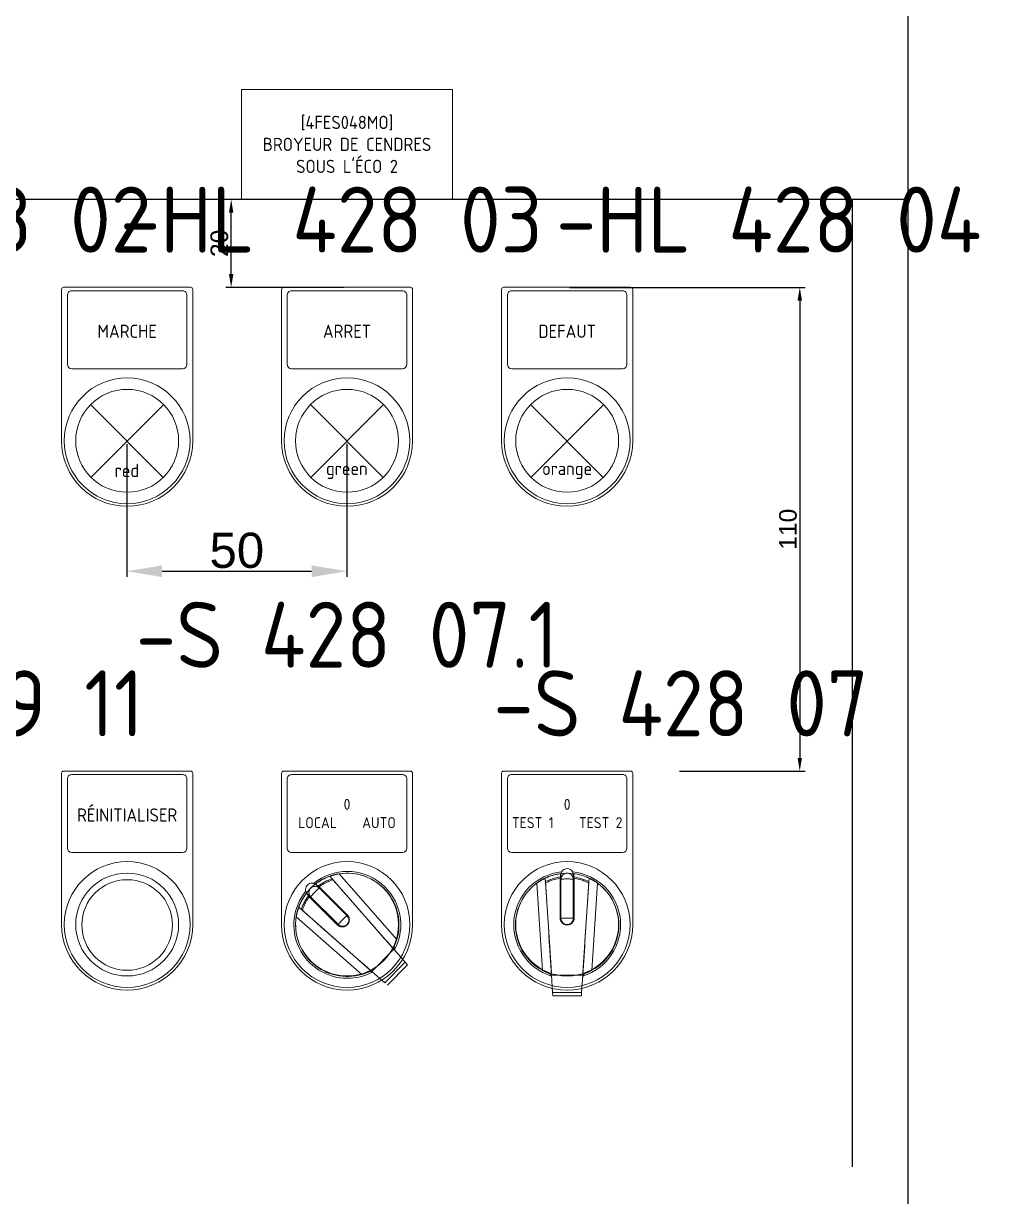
# Model space of a CAD drawing. Header units: millimetres. Extents: x 0 to 69574, y -5 to 41746.
# Drawn here: x 39732.1 to 39951.3, y 15952.7 to 16219.4 of the extents above; entities that cross this region are included whole.
import ezdxf
from ezdxf.enums import TextEntityAlignment as Align

# ---------------------------------------------------------------- set-up
doc = ezdxf.new("R2010")
doc.units = ezdxf.units.MM
doc.set_wipeout_variables(frame=1)
doc.layers.add('! NO PLOT !', color=7, linetype='Continuous', true_color=0xff75dd, plot=False)
doc.layers.add('000-PI-Oprema', color=30, linetype='Continuous', lineweight=5)
doc.layers.add('000-PI-ORMAR', color=2, linetype='Continuous')
doc.layers.add('000-PI_TEXT', color=7, linetype='Continuous')
doc.styles.add('PI0', font='isocpeur.ttf', dxfattribs={"width": 0.9})
doc.styles.get("Standard").update_dxf_attribs({"font": 'arial.ttf'})
doc.dimstyles.new('ISO-25', dxfattribs={"dimtxt": 4, "dimasz": 3, "dimexe": 1.25, "dimexo": 0.625, "dimtad": 1, "dimtxsty": 'Standard', "dimcen": 3, "dimadec": 0, "dimazin": 0, "dimtfac": 1, "dimtmove": 0, "dimatfit": 3, "dimfxl": 1, "dimarcsym": 0})
doc.dimstyles.new('ISO-25-lb', dxfattribs={"dimtxt": 8, "dimasz": 8, "dimexe": 1.25, "dimexo": 0.625, "dimtad": 1, "dimtxsty": 'Standard', "dimcen": 5, "dimadec": 0, "dimazin": 0, "dimtfac": 1, "dimtmove": 0, "dimatfit": 3, "dimfxl": 1, "dimarcsym": 0})

# ---------------------------------------------------------------- blocks, each defined once
blk = doc.blocks.new('*D813')
at = {"layer": '! NO PLOT !', "color": 0, "lineweight": -2, "ltscale": 0.25, "transparency": 16777216}
for p, q in [((39856.36, 16159.4), (39909.88, 16159.4)), ((39908.63, 16156.4), (39908.63, 16052.4)), ((39881.28, 16049.4), (39909.88, 16049.4))]:
    blk.add_line(p, q, dxfattribs=at)
at = {"layer": '! NO PLOT !', "color": 0, "ltscale": 0.25, "transparency": 16777216}
for points in [[(39908.13, 16156.4), (39909.13, 16156.4), (39908.63, 16159.4)], [(39908.13, 16052.4), (39909.13, 16052.4), (39908.63, 16049.4)]]:
    blk.add_solid(points, dxfattribs=at)
at = {"layer": 'Defpoints', "color": 0, "ltscale": 0.25, "transparency": 16777216}
for p in [(39855.73, 16159.4), (39880.66, 16049.4), (39908.63, 16049.4)]:
    blk.add_point(p, dxfattribs=at)
at = {"layer": '! NO PLOT !', "color": 0, "ltscale": 0.25, "transparency": 16777216, "insert": (39905.96, 16104.4), "char_height": 4, "attachment_point": 5, "rotation": 90}
blk.add_mtext('110', dxfattribs=at)
blk = doc.blocks.new('podloska')
at = {"layer": '000-PI-Oprema'}
for p, q in [((43278.7, 39063.45), (43278.7, 39097.85)), ((43279.2, 39098.35), (43308, 39098.35)), ((43281, 39097.55), (43306.2, 39097.55)), ((43308.5, 39063.45), (43308.5, 39097.85)), ((43280, 39080.85), (43280, 39096.55)), ((43307.2, 39080.85), (43307.2, 39096.55)), ((43281, 39079.85), (43306.2, 39079.85))]:
    blk.add_line(p, q, dxfattribs=at)
blk.add_circle((43293.6, 39063.45), 14.3, dxfattribs=at)
at = {"layer": '000-PI-Oprema', "ltscale": 0.25}
blk.add_circle((43293.6, 39063.45), 11.7, dxfattribs=at)
at = {"layer": '000-PI-Oprema'}
for centre, radius, start, end in [((43279.2, 39097.85), 0.5, 90, 179.9998), ((43281, 39096.55), 1, 90, 180.0001), ((43306.2, 39096.55), 1, 359.9999, 90), ((43308, 39097.85), 0.5, 0.0002, 90), ((43281, 39080.85), 1, 180, 270), ((43306.2, 39080.85), 1, 270, 0), ((43293.6, 39063.45), 14.9, 180, 0)]:
    blk.add_arc(centre, radius, start, end, dxfattribs=at)
blk = doc.blocks.new('*D814')
at = {"layer": '! NO PLOT !', "color": 0, "linetype": 'Continuous', "lineweight": -2, "ltscale": 0.25, "transparency": 16777216}
for p, q in [((39755.63, 16123.73), (39755.63, 16093.6)), ((39805.63, 16123.83), (39805.63, 16093.6)), ((39763.63, 16094.85), (39797.63, 16094.85))]:
    blk.add_line(p, q, dxfattribs=at)
at = {"layer": '! NO PLOT !', "color": 0, "ltscale": 0.25, "transparency": 16777216}
for points in [[(39763.63, 16096.18), (39763.63, 16093.51), (39755.63, 16094.85)], [(39797.63, 16096.18), (39797.63, 16093.51), (39805.63, 16094.85)]]:
    blk.add_solid(points, dxfattribs=at)
at = {"layer": 'Defpoints', "color": 0, "ltscale": 0.25, "transparency": 16777216}
for p in [(39755.63, 16124.35), (39805.63, 16124.45), (39805.63, 16094.85)]:
    blk.add_point(p, dxfattribs=at)
at = {"layer": '! NO PLOT !', "color": 0, "ltscale": 0.25, "transparency": 16777216, "insert": (39780.63, 16099.55), "char_height": 8, "attachment_point": 5}
blk.add_mtext('50', dxfattribs=at)
blk = doc.blocks.new('*D815')
at = {"layer": '! NO PLOT !', "color": 0, "lineweight": -2, "ltscale": 0.25, "transparency": 16777216}
for p, q in [((39805.06, 16179.4), (39778.09, 16179.4)), ((39779.34, 16162.4), (39779.34, 16176.4)), ((39805.06, 16159.4), (39778.09, 16159.4))]:
    blk.add_line(p, q, dxfattribs=at)
at = {"layer": '! NO PLOT !', "color": 0, "ltscale": 0.25, "transparency": 16777216}
for points in [[(39778.84, 16176.4), (39779.84, 16176.4), (39779.34, 16179.4)], [(39778.84, 16162.4), (39779.84, 16162.4), (39779.34, 16159.4)]]:
    blk.add_solid(points, dxfattribs=at)
at = {"layer": 'Defpoints', "color": 0, "ltscale": 0.25, "transparency": 16777216}
for p in [(39779.34, 16179.4), (39805.68, 16179.4), (39805.68, 16159.4)]:
    blk.add_point(p, dxfattribs=at)
at = {"layer": '! NO PLOT !', "color": 0, "ltscale": 0.25, "transparency": 16777216, "insert": (39776.67, 16169.4), "char_height": 4, "attachment_point": 5, "rotation": 90}
blk.add_mtext('20', dxfattribs=at)

msp = doc.modelspace()

# ---------------------------------------------------------------- wipeouts: each hides what was drawn before it
msp.add_wipeout([(39609.672, 16761.404), (40000.16, 16761.404), (39999.672, 14778.904), (39609.66, 14776.904)]).dxf.layer = '000-PI-ORMAR'

# ---------------------------------------------------------------- next in the draw order: linework, layer by layer
at = {"layer": '! NO PLOT !'}
msp.add_line((39933.184, 16684.154), (39933.184, 14854.154), dxfattribs=at)
at = {"layer": '! NO PLOT !', "ltscale": 0.25}
for p, q in [((39933.184, 16179.404), (39678.184, 16179.404)), ((39920.511, 16179.404), (39920.511, 15959.404))]:
    msp.add_line(p, q, dxfattribs=at)
at = {"layer": '000-PI-Oprema'}
for p, q in [((39747.361, 16132.727), (39763.907, 16116.181)), ((39764.007, 16132.727), (39747.461, 16116.181)), ((39797.361, 16132.727), (39813.907, 16116.181)), ((39814.007, 16132.727), (39797.461, 16116.181)), ((39847.411, 16132.727), (39863.957, 16116.181)), ((39864.057, 16132.727), (39847.511, 16116.181)), ((39840.834, 16014.504), (39840.834, 16048.904)), ((39841.334, 16049.404), (39870.134, 16049.404)), ((39843.134, 16048.604), (39868.334, 16048.604)), ((39870.634, 16014.504), (39870.634, 16048.904)), ((39842.134, 16031.904), (39842.134, 16047.604)), ((39869.334, 16031.904), (39869.334, 16047.604)), ((39843.134, 16030.904), (39868.334, 16030.904)), ((39798.574, 16023.736), (39798.57, 16023.74)), ((39798.586, 16023.724), (39798.574, 16023.736)), ((39798.607, 16023.704), (39798.586, 16023.724)), ((39798.636, 16023.674), (39798.607, 16023.704)), ((39798.674, 16023.636), (39798.636, 16023.674)), ((39800.157, 16023.619), (39800.432, 16023.78)), ((39800.432, 16023.78), (39800.713, 16023.932)), ((39800.713, 16023.932), (39800.998, 16024.076)), ((39800.998, 16024.076), (39801.287, 16024.211)), ((39801.287, 16024.211), (39801.581, 16024.337)), ((39801.581, 16024.337), (39801.879, 16024.455)), ((39801.76, 16025.491), (39801.763, 16025.492)), ((39801.764, 16025.487), (39801.76, 16025.491)), ((39801.763, 16025.492), (39801.771, 16025.495)), ((39801.776, 16025.473), (39801.764, 16025.487)), ((39801.771, 16025.495), (39801.785, 16025.5)), ((39801.796, 16025.45), (39801.776, 16025.473)), ((39801.785, 16025.5), (39801.806, 16025.507)), ((39801.825, 16025.416), (39801.796, 16025.45)), ((39801.806, 16025.507), (39801.832, 16025.517)), ((39801.863, 16025.373), (39801.825, 16025.416)), ((39801.832, 16025.517), (39801.864, 16025.528)), ((39801.91, 16025.319), (39801.863, 16025.373)), ((39801.864, 16025.528), (39801.902, 16025.541)), ((39801.879, 16024.455), (39802.18, 16024.563)), ((39801.902, 16025.541), (39801.945, 16025.556)), ((39801.967, 16025.255), (39801.91, 16025.319)), ((39801.945, 16025.556), (39801.994, 16025.573)), ((39802.033, 16025.18), (39801.967, 16025.255)), ((39801.994, 16025.573), (39802.048, 16025.591)), ((39802.108, 16025.094), (39802.033, 16025.18)), ((39802.048, 16025.591), (39802.106, 16025.61)), ((39802.106, 16025.61), (39802.169, 16025.63)), ((39802.193, 16024.997), (39802.108, 16025.094)), ((39802.169, 16025.63), (39802.236, 16025.651)), ((39802.18, 16024.563), (39802.485, 16024.663)), ((39802.287, 16024.89), (39802.193, 16024.997)), ((39802.236, 16025.651), (39802.305, 16025.673)), ((39802.301, 16024.872), (39802.273, 16024.904)), ((39816.026, 16009.234), (39802.287, 16024.89)), ((39802.33, 16024.839), (39802.301, 16024.872)), ((39802.305, 16025.673), (39802.378, 16025.695)), ((39802.36, 16024.806), (39802.33, 16024.839)), ((39802.39, 16024.771), (39802.36, 16024.806)), ((39802.378, 16025.695), (39802.455, 16025.718)), ((39802.421, 16024.736), (39802.39, 16024.771)), ((39802.453, 16024.7), (39802.421, 16024.736)), ((39802.485, 16024.663), (39802.453, 16024.7)), ((39802.455, 16025.718), (39802.536, 16025.741)), ((39803.215, 16023.831), (39802.485, 16024.663)), ((39802.536, 16025.741), (39802.621, 16025.765)), ((39802.621, 16025.765), (39802.71, 16025.789)), ((39802.71, 16025.789), (39802.803, 16025.814)), ((39802.803, 16025.814), (39802.898, 16025.838)), ((39802.898, 16025.838), (39802.996, 16025.862)), ((39802.996, 16025.862), (39803.097, 16025.886)), ((39803.097, 16025.886), (39803.199, 16025.909)), ((39803.199, 16025.909), (39803.303, 16025.932)), ((39803.945, 16022.999), (39803.215, 16023.831)), ((39803.303, 16025.932), (39803.408, 16025.953)), ((39803.408, 16025.953), (39803.513, 16025.974)), ((39803.513, 16025.974), (39803.619, 16025.994)), ((39803.619, 16025.994), (39803.724, 16026.013)), ((39803.724, 16026.013), (39803.829, 16026.031)), ((39803.829, 16026.031), (39803.932, 16026.048)), ((39817.024, 16011.129), (39803.932, 16026.048)), ((39848.81, 16023.897), (39848.895, 16023.959)), ((39850.102, 16004.091), (39848.81, 16023.897)), ((39848.895, 16023.959), (39848.982, 16024.02)), ((39848.982, 16024.02), (39849.069, 16024.081)), ((39849.069, 16024.081), (39849.158, 16024.142)), ((39849.158, 16024.142), (39849.248, 16024.201)), ((39849.248, 16024.201), (39849.337, 16024.26)), ((39849.337, 16024.26), (39849.427, 16024.318)), ((39849.427, 16024.318), (39849.516, 16024.374)), ((39849.516, 16024.374), (39849.603, 16024.428)), ((39849.603, 16024.428), (39849.69, 16024.48)), ((39849.69, 16024.48), (39849.774, 16024.53)), ((39849.774, 16024.53), (39849.857, 16024.578)), ((39849.857, 16024.578), (39849.937, 16024.624)), ((39849.937, 16024.624), (39850.014, 16024.668)), ((39850.014, 16024.668), (39850.088, 16024.709)), ((39850.088, 16024.709), (39850.159, 16024.747)), ((39850.159, 16024.747), (39850.226, 16024.783)), ((39850.226, 16024.783), (39850.29, 16024.817)), ((39850.29, 16024.817), (39850.352, 16024.849)), ((39850.352, 16024.849), (39850.411, 16024.879)), ((39850.411, 16024.879), (39850.466, 16024.907)), ((39850.466, 16024.907), (39850.517, 16024.932)), ((39850.517, 16024.932), (39850.563, 16024.955)), ((39850.563, 16024.955), (39850.604, 16024.975)), ((39850.604, 16024.975), (39850.64, 16024.992)), ((39850.64, 16024.992), (39850.671, 16025.007)), ((39850.671, 16025.007), (39850.696, 16025.019)), ((39850.696, 16025.019), (39850.716, 16025.028)), ((39850.716, 16025.028), (39850.729, 16025.035)), ((39850.729, 16025.035), (39850.737, 16025.038)), ((39850.737, 16025.038), (39850.74, 16025.04)), ((39850.74, 16025.034), (39850.74, 16025.04)), ((39850.742, 16025.016), (39850.74, 16025.034)), ((39850.744, 16024.985), (39850.742, 16025.016)), ((39850.746, 16024.941), (39850.744, 16024.985)), ((39850.75, 16024.883), (39850.746, 16024.941)), ((39850.755, 16024.812), (39850.75, 16024.883)), ((39850.76, 16024.726), (39850.755, 16024.812)), ((39850.767, 16024.627), (39850.76, 16024.726)), ((39850.774, 16024.513), (39850.767, 16024.627)), ((39850.783, 16024.385), (39850.774, 16024.513)), ((39850.792, 16024.242), (39850.783, 16024.385)), ((39850.795, 16024.219), (39850.792, 16024.262)), ((39852.066, 16004.707), (39850.792, 16024.242)), ((39850.798, 16024.176), (39850.795, 16024.219)), ((39850.801, 16024.131), (39850.798, 16024.176)), ((39850.804, 16024.085), (39850.801, 16024.131)), ((39850.807, 16024.039), (39850.804, 16024.085)), ((39850.81, 16023.99), (39850.807, 16024.039)), ((39850.813, 16023.941), (39850.81, 16023.99)), ((39850.813, 16023.941), (39851.099, 16024.086)), ((39850.885, 16022.837), (39850.813, 16023.941)), ((39851.099, 16024.086), (39851.388, 16024.223)), ((39851.388, 16024.223), (39851.682, 16024.35)), ((39851.682, 16024.35), (39851.979, 16024.469)), ((39851.979, 16024.469), (39852.28, 16024.578)), ((39852.28, 16024.578), (39852.583, 16024.678)), ((39852.583, 16024.678), (39852.889, 16024.768)), ((39852.889, 16024.768), (39853.197, 16024.85)), ((39853.197, 16024.85), (39853.508, 16024.922)), ((39853.508, 16024.922), (39853.82, 16024.984)), ((39853.82, 16024.984), (39854.134, 16025.038)), ((39854.134, 16016.024), (39854.134, 16025.316)), ((39854.234, 16015.467), (39854.234, 16026.058)), ((39854.334, 16015.249), (39854.334, 16025.867)), ((39857.134, 16015.249), (39857.134, 16025.867)), ((39857.234, 16015.467), (39857.234, 16026.058)), ((39857.334, 16016.024), (39857.334, 16025.316)), ((39857.648, 16024.984), (39857.334, 16025.038)), ((39857.96, 16024.922), (39857.648, 16024.984)), ((39858.27, 16024.85), (39857.96, 16024.922)), ((39858.579, 16024.768), (39858.27, 16024.85)), ((39858.885, 16024.678), (39858.579, 16024.768)), ((39859.188, 16024.578), (39858.885, 16024.678)), ((39859.488, 16024.469), (39859.188, 16024.578)), ((39859.401, 16004.707), (39860.675, 16024.242)), ((39859.785, 16024.35), (39859.488, 16024.469)), ((39860.079, 16024.223), (39859.785, 16024.35)), ((39860.369, 16024.086), (39860.079, 16024.223)), ((39860.654, 16023.941), (39860.369, 16024.086)), ((39860.582, 16022.837), (39860.654, 16023.941)), ((39860.654, 16023.941), (39860.658, 16023.99)), ((39860.658, 16023.99), (39860.661, 16024.039)), ((39860.661, 16024.039), (39860.664, 16024.085)), ((39860.664, 16024.085), (39860.667, 16024.131)), ((39860.667, 16024.131), (39860.67, 16024.176)), ((39860.67, 16024.176), (39860.673, 16024.219)), ((39860.673, 16024.219), (39860.675, 16024.262)), ((39860.675, 16024.242), (39860.685, 16024.385)), ((39860.685, 16024.385), (39860.693, 16024.513)), ((39860.693, 16024.513), (39860.7, 16024.627)), ((39860.7, 16024.627), (39860.707, 16024.726)), ((39860.707, 16024.726), (39860.712, 16024.812)), ((39860.712, 16024.812), (39860.717, 16024.883)), ((39860.717, 16024.883), (39860.721, 16024.941)), ((39860.721, 16024.941), (39860.724, 16024.985)), ((39860.724, 16024.985), (39860.726, 16025.016)), ((39860.726, 16025.016), (39860.727, 16025.034)), ((39860.73, 16025.038), (39860.727, 16025.04)), ((39860.727, 16025.034), (39860.727, 16025.04)), ((39860.738, 16025.035), (39860.73, 16025.038)), ((39860.752, 16025.028), (39860.738, 16025.035)), ((39860.771, 16025.019), (39860.752, 16025.028)), ((39860.796, 16025.007), (39860.771, 16025.019)), ((39860.827, 16024.992), (39860.796, 16025.007)), ((39860.863, 16024.975), (39860.827, 16024.992)), ((39860.904, 16024.955), (39860.863, 16024.975)), ((39860.951, 16024.932), (39860.904, 16024.955)), ((39861.001, 16024.907), (39860.951, 16024.932)), ((39861.057, 16024.879), (39861.001, 16024.907)), ((39861.115, 16024.849), (39861.057, 16024.879)), ((39861.177, 16024.817), (39861.115, 16024.849)), ((39861.242, 16024.783), (39861.177, 16024.817)), ((39861.309, 16024.747), (39861.242, 16024.783)), ((39861.379, 16024.709), (39861.309, 16024.747)), ((39861.365, 16004.091), (39862.657, 16023.897)), ((39861.453, 16024.668), (39861.379, 16024.709)), ((39861.53, 16024.624), (39861.453, 16024.668)), ((39861.61, 16024.578), (39861.53, 16024.624)), ((39861.693, 16024.53), (39861.61, 16024.578)), ((39861.778, 16024.48), (39861.693, 16024.53)), ((39861.864, 16024.428), (39861.778, 16024.48)), ((39861.952, 16024.374), (39861.864, 16024.428)), ((39862.041, 16024.318), (39861.952, 16024.374)), ((39862.13, 16024.26), (39862.041, 16024.318)), ((39862.22, 16024.201), (39862.13, 16024.26)), ((39862.309, 16024.142), (39862.22, 16024.201)), ((39862.398, 16024.081), (39862.309, 16024.142)), ((39862.486, 16024.02), (39862.398, 16024.081)), ((39862.572, 16023.959), (39862.486, 16024.02)), ((39862.657, 16023.897), (39862.572, 16023.959)), ((39796.453, 16021.615), (39796.449, 16021.619)), ((39796.465, 16021.603), (39796.453, 16021.615)), ((39796.485, 16021.582), (39796.465, 16021.603)), ((39796.515, 16021.553), (39796.485, 16021.582)), ((39796.553, 16021.515), (39796.515, 16021.553)), ((39796.6, 16021.468), (39796.553, 16021.515)), ((39796.656, 16021.411), (39796.6, 16021.468)), ((39804.162, 16014.047), (39796.654, 16021.555)), ((39796.722, 16021.345), (39796.656, 16021.411)), ((39796.798, 16021.27), (39796.722, 16021.345)), ((39796.883, 16021.185), (39796.798, 16021.27)), ((39796.977, 16021.091), (39796.883, 16021.185)), ((39796.983, 16020.944), (39796.902, 16021.024)), ((39803.937, 16014.13), (39796.977, 16021.091)), ((39805.682, 16016.487), (39798.634, 16023.535)), ((39798.919, 16023.391), (39798.674, 16023.636)), ((39799.004, 16023.306), (39798.919, 16023.391)), ((39799.098, 16023.212), (39799.004, 16023.306)), ((39806.059, 16016.252), (39799.098, 16023.212)), ((39799.218, 16023.234), (39799.165, 16023.287)), ((39799.245, 16023.206), (39799.218, 16023.234)), ((39799.274, 16023.178), (39799.245, 16023.206)), ((39799.362, 16023.09), (39799.274, 16023.178)), ((39799.362, 16023.09), (39799.621, 16023.274)), ((39805.736, 16016.716), (39799.362, 16023.09)), ((39799.621, 16023.274), (39799.886, 16023.451)), ((39799.886, 16023.451), (39800.157, 16023.619)), ((39804.675, 16022.167), (39803.945, 16022.999)), ((39805.405, 16021.336), (39804.675, 16022.167)), ((39806.134, 16020.504), (39805.405, 16021.336)), ((39850.957, 16021.732), (39850.885, 16022.837)), ((39851.029, 16020.628), (39850.957, 16021.732)), ((39860.438, 16020.628), (39860.51, 16021.732)), ((39860.51, 16021.732), (39860.582, 16022.837)), ((39794.661, 16018.325), (39794.672, 16018.357)), ((39794.672, 16018.357), (39794.681, 16018.383)), ((39794.681, 16018.383), (39794.689, 16018.403)), ((39794.689, 16018.403), (39794.694, 16018.418)), ((39794.694, 16018.418), (39794.697, 16018.426)), ((39794.697, 16018.426), (39794.698, 16018.429)), ((39794.702, 16018.425), (39794.698, 16018.429)), ((39794.716, 16018.413), (39794.702, 16018.425)), ((39794.739, 16018.393), (39794.716, 16018.413)), ((39794.772, 16018.364), (39794.739, 16018.393)), ((39794.816, 16018.326), (39794.772, 16018.364)), ((39795.734, 16018.31), (39795.852, 16018.607)), ((39795.852, 16018.607), (39795.978, 16018.901)), ((39795.978, 16018.901), (39796.113, 16019.191)), ((39796.113, 16019.191), (39796.257, 16019.476)), ((39796.257, 16019.476), (39796.409, 16019.756)), ((39796.409, 16019.756), (39796.569, 16020.032)), ((39796.569, 16020.032), (39796.738, 16020.303)), ((39796.738, 16020.303), (39796.915, 16020.568)), ((39796.915, 16020.568), (39797.099, 16020.827)), ((39797.011, 16020.915), (39796.983, 16020.944)), ((39797.099, 16020.827), (39797.011, 16020.915)), ((39803.473, 16014.453), (39797.099, 16020.827)), ((39806.864, 16019.673), (39806.134, 16020.504)), ((39807.593, 16018.842), (39806.864, 16019.673)), ((39808.323, 16018.01), (39807.593, 16018.842)), ((39851.101, 16019.524), (39851.029, 16020.628)), ((39851.173, 16018.42), (39851.101, 16019.524)), ((39851.245, 16017.317), (39851.173, 16018.42)), ((39860.222, 16017.317), (39860.294, 16018.42)), ((39860.294, 16018.42), (39860.366, 16019.524)), ((39860.366, 16019.524), (39860.438, 16020.628)), ((39794.141, 16016.257), (39794.158, 16016.36)), ((39809.059, 16003.165), (39794.141, 16016.257)), ((39794.158, 16016.36), (39794.176, 16016.464)), ((39794.176, 16016.464), (39794.194, 16016.57)), ((39794.194, 16016.57), (39794.214, 16016.675)), ((39794.214, 16016.675), (39794.235, 16016.781)), ((39794.235, 16016.781), (39794.257, 16016.886)), ((39794.257, 16016.886), (39794.28, 16016.99)), ((39794.28, 16016.99), (39794.303, 16017.092)), ((39794.303, 16017.092), (39794.327, 16017.192)), ((39794.327, 16017.192), (39794.351, 16017.291)), ((39794.351, 16017.291), (39794.375, 16017.386)), ((39794.375, 16017.386), (39794.4, 16017.478)), ((39794.4, 16017.478), (39794.424, 16017.567)), ((39794.424, 16017.567), (39794.448, 16017.653)), ((39794.448, 16017.653), (39794.471, 16017.734)), ((39794.471, 16017.734), (39794.494, 16017.811)), ((39794.494, 16017.811), (39794.516, 16017.883)), ((39794.516, 16017.883), (39794.537, 16017.953)), ((39794.537, 16017.953), (39794.559, 16018.02)), ((39794.559, 16018.02), (39794.579, 16018.082)), ((39794.579, 16018.082), (39794.598, 16018.141)), ((39794.598, 16018.141), (39794.616, 16018.195)), ((39794.616, 16018.195), (39794.633, 16018.244)), ((39794.633, 16018.244), (39794.648, 16018.287)), ((39794.648, 16018.287), (39794.661, 16018.325)), ((39794.869, 16018.278), (39794.816, 16018.326)), ((39794.934, 16018.222), (39794.869, 16018.278)), ((39795.009, 16018.156), (39794.934, 16018.222)), ((39795.095, 16018.081), (39795.009, 16018.156)), ((39795.191, 16017.996), (39795.095, 16018.081)), ((39795.299, 16017.902), (39795.191, 16017.996)), ((39795.317, 16017.888), (39795.285, 16017.916)), ((39810.955, 16004.163), (39795.299, 16017.902)), ((39795.349, 16017.859), (39795.317, 16017.888)), ((39795.383, 16017.829), (39795.349, 16017.859)), ((39795.418, 16017.799), (39795.383, 16017.829)), ((39795.453, 16017.768), (39795.418, 16017.799)), ((39795.489, 16017.736), (39795.453, 16017.768)), ((39795.526, 16017.704), (39795.489, 16017.736)), ((39795.526, 16017.704), (39795.626, 16018.009)), ((39796.358, 16016.974), (39795.526, 16017.704)), ((39795.626, 16018.009), (39795.734, 16018.31)), ((39797.19, 16016.244), (39796.358, 16016.974)), ((39798.022, 16015.514), (39797.19, 16016.244)), ((39806.142, 16016.027), (39805.682, 16016.487)), ((39805.785, 16016.664), (39805.736, 16016.716)), ((39805.832, 16016.61), (39805.785, 16016.664)), ((39805.877, 16016.554), (39805.832, 16016.61)), ((39805.919, 16016.496), (39805.877, 16016.554)), ((39805.959, 16016.436), (39805.919, 16016.496)), ((39805.996, 16016.374), (39805.959, 16016.436)), ((39806.03, 16016.311), (39805.996, 16016.374)), ((39806.061, 16016.246), (39806.03, 16016.311)), ((39806.089, 16016.18), (39806.061, 16016.246)), ((39806.114, 16016.113), (39806.089, 16016.18)), ((39806.137, 16016.045), (39806.114, 16016.113)), ((39806.156, 16015.976), (39806.137, 16016.045)), ((39806.172, 16015.906), (39806.156, 16015.976)), ((39806.184, 16015.835), (39806.172, 16015.906)), ((39806.194, 16015.764), (39806.184, 16015.835)), ((39806.201, 16015.692), (39806.194, 16015.764)), ((39806.204, 16015.621), (39806.201, 16015.692)), ((39809.781, 16016.348), (39808.323, 16018.01)), ((39810.51, 16015.518), (39809.781, 16016.348)), ((39851.317, 16016.213), (39851.245, 16017.317)), ((39851.389, 16015.109), (39851.317, 16016.213)), ((39854.135, 16015.952), (39854.134, 16016.024)), ((39854.14, 16015.88), (39854.135, 16015.952)), ((39854.148, 16015.809), (39854.14, 16015.88)), ((39854.159, 16015.738), (39854.148, 16015.809)), ((39854.174, 16015.668), (39854.159, 16015.738)), ((39857.294, 16015.668), (39857.308, 16015.738)), ((39857.308, 16015.738), (39857.319, 16015.809)), ((39857.319, 16015.809), (39857.327, 16015.88)), ((39857.327, 16015.88), (39857.332, 16015.952)), ((39857.332, 16015.952), (39857.334, 16016.024)), ((39860.078, 16015.109), (39860.15, 16016.213)), ((39860.15, 16016.213), (39860.222, 16017.317)), ((39798.853, 16014.784), (39798.022, 16015.514)), ((39799.685, 16014.054), (39798.853, 16014.784)), ((39800.516, 16013.325), (39799.685, 16014.054)), ((39801.347, 16012.595), (39800.516, 16013.325)), ((39803.525, 16014.404), (39803.473, 16014.453)), ((39803.579, 16014.356), (39803.525, 16014.404)), ((39803.635, 16014.312), (39803.579, 16014.356)), ((39803.693, 16014.269), (39803.635, 16014.312)), ((39803.753, 16014.23), (39803.693, 16014.269)), ((39803.815, 16014.193), (39803.753, 16014.23)), ((39803.878, 16014.159), (39803.815, 16014.193)), ((39803.942, 16014.128), (39803.878, 16014.159)), ((39804.009, 16014.1), (39803.942, 16014.128)), ((39804.076, 16014.074), (39804.009, 16014.1)), ((39804.144, 16014.052), (39804.076, 16014.074)), ((39804.213, 16014.033), (39804.144, 16014.052)), ((39804.283, 16014.017), (39804.213, 16014.033)), ((39804.354, 16014.004), (39804.283, 16014.017)), ((39804.425, 16013.995), (39804.354, 16014.004)), ((39804.497, 16013.988), (39804.425, 16013.995)), ((39804.568, 16013.985), (39804.497, 16013.988)), ((39804.64, 16013.985), (39804.568, 16013.985)), ((39804.64, 16013.985), (39804.712, 16013.988)), ((39804.712, 16013.988), (39804.783, 16013.995)), ((39804.783, 16013.995), (39804.854, 16014.004)), ((39804.854, 16014.004), (39804.925, 16014.017)), ((39804.925, 16014.017), (39804.995, 16014.033)), ((39804.995, 16014.033), (39805.064, 16014.052)), ((39805.064, 16014.052), (39805.133, 16014.074)), ((39805.133, 16014.074), (39805.2, 16014.1)), ((39805.2, 16014.1), (39805.266, 16014.128)), ((39805.266, 16014.128), (39805.331, 16014.159)), ((39805.331, 16014.159), (39805.394, 16014.193)), ((39805.394, 16014.193), (39805.455, 16014.23)), ((39805.455, 16014.23), (39805.515, 16014.269)), ((39805.515, 16014.269), (39805.573, 16014.312)), ((39805.573, 16014.312), (39805.63, 16014.356)), ((39805.63, 16014.356), (39805.684, 16014.404)), ((39805.684, 16014.404), (39805.736, 16014.453)), ((39805.736, 16014.453), (39805.785, 16014.505)), ((39805.785, 16014.505), (39805.832, 16014.559)), ((39805.832, 16014.559), (39805.877, 16014.615)), ((39805.877, 16014.615), (39805.919, 16014.673)), ((39805.919, 16014.673), (39805.959, 16014.733)), ((39805.959, 16014.733), (39805.996, 16014.795)), ((39805.996, 16014.795), (39806.03, 16014.858)), ((39806.03, 16014.858), (39806.061, 16014.923)), ((39806.061, 16014.923), (39806.089, 16014.989)), ((39806.089, 16014.989), (39806.114, 16015.056)), ((39806.114, 16015.056), (39806.137, 16015.125)), ((39806.137, 16015.125), (39806.156, 16015.194)), ((39806.156, 16015.194), (39806.172, 16015.264)), ((39806.172, 16015.264), (39806.185, 16015.334)), ((39806.185, 16015.334), (39806.194, 16015.406)), ((39806.194, 16015.406), (39806.201, 16015.477)), ((39806.201, 16015.477), (39806.204, 16015.549)), ((39806.204, 16015.549), (39806.204, 16015.621)), ((39811.239, 16014.687), (39810.51, 16015.518)), ((39811.968, 16013.856), (39811.239, 16014.687)), ((39812.697, 16013.026), (39811.968, 16013.856)), ((39814.154, 16011.365), (39812.697, 16013.026)), ((39851.461, 16014.006), (39851.389, 16015.109)), ((39851.533, 16012.903), (39851.461, 16014.006)), ((39854.191, 16015.598), (39854.174, 16015.668)), ((39854.212, 16015.529), (39854.191, 16015.598)), ((39854.236, 16015.461), (39854.212, 16015.529)), ((39854.262, 16015.395), (39854.236, 16015.461)), ((39854.292, 16015.329), (39854.262, 16015.395)), ((39854.325, 16015.266), (39854.292, 16015.329)), ((39854.36, 16015.203), (39854.325, 16015.266)), ((39854.398, 16015.142), (39854.36, 16015.203)), ((39854.439, 16015.083), (39854.398, 16015.142)), ((39854.483, 16015.026), (39854.439, 16015.083)), ((39854.529, 16014.971), (39854.483, 16015.026)), ((39854.577, 16014.918), (39854.529, 16014.971)), ((39854.628, 16014.867), (39854.577, 16014.918)), ((39854.681, 16014.819), (39854.628, 16014.867)), ((39854.736, 16014.773), (39854.681, 16014.819)), ((39854.793, 16014.729), (39854.736, 16014.773)), ((39854.852, 16014.688), (39854.793, 16014.729)), ((39854.913, 16014.65), (39854.852, 16014.688)), ((39854.975, 16014.615), (39854.913, 16014.65)), ((39855.039, 16014.582), (39854.975, 16014.615)), ((39855.105, 16014.552), (39855.039, 16014.582)), ((39855.171, 16014.526), (39855.105, 16014.552)), ((39855.239, 16014.502), (39855.171, 16014.526)), ((39855.308, 16014.481), (39855.239, 16014.502)), ((39855.378, 16014.464), (39855.308, 16014.481)), ((39855.448, 16014.449), (39855.378, 16014.464)), ((39855.519, 16014.438), (39855.448, 16014.449)), ((39855.59, 16014.43), (39855.519, 16014.438)), ((39855.662, 16014.425), (39855.59, 16014.43)), ((39855.734, 16014.424), (39855.662, 16014.425)), ((39855.734, 16014.424), (39855.805, 16014.425)), ((39855.805, 16014.425), (39855.877, 16014.43)), ((39855.877, 16014.43), (39855.948, 16014.438)), ((39855.948, 16014.438), (39856.019, 16014.449)), ((39856.019, 16014.449), (39856.09, 16014.464)), ((39856.09, 16014.464), (39856.159, 16014.481)), ((39856.159, 16014.481), (39856.228, 16014.502)), ((39856.228, 16014.502), (39856.296, 16014.526)), ((39856.296, 16014.526), (39856.363, 16014.552)), ((39856.363, 16014.552), (39856.428, 16014.582)), ((39856.428, 16014.582), (39856.492, 16014.615)), ((39856.492, 16014.615), (39856.554, 16014.65)), ((39856.554, 16014.65), (39856.615, 16014.688)), ((39856.615, 16014.688), (39856.674, 16014.729)), ((39856.674, 16014.729), (39856.731, 16014.773)), ((39856.731, 16014.773), (39856.786, 16014.819)), ((39856.786, 16014.819), (39856.839, 16014.867)), ((39856.839, 16014.867), (39856.89, 16014.918)), ((39856.89, 16014.918), (39856.939, 16014.971)), ((39856.939, 16014.971), (39856.985, 16015.026)), ((39856.985, 16015.026), (39857.028, 16015.083)), ((39857.028, 16015.083), (39857.069, 16015.142)), ((39857.069, 16015.142), (39857.107, 16015.203)), ((39857.107, 16015.203), (39857.143, 16015.266)), ((39857.143, 16015.266), (39857.175, 16015.329)), ((39857.175, 16015.329), (39857.205, 16015.395)), ((39857.205, 16015.395), (39857.232, 16015.461)), ((39857.232, 16015.461), (39857.255, 16015.529)), ((39857.255, 16015.529), (39857.276, 16015.598)), ((39857.276, 16015.598), (39857.294, 16015.668)), ((39859.934, 16012.903), (39860.006, 16014.006)), ((39860.006, 16014.006), (39860.078, 16015.109)), ((39802.178, 16011.866), (39801.347, 16012.595)), ((39803.84, 16010.408), (39802.178, 16011.866)), ((39804.671, 16009.678), (39803.84, 16010.408)), ((39814.883, 16010.535), (39814.154, 16011.365)), ((39816.339, 16008.875), (39814.883, 16010.535)), ((39816.735, 16010.27), (39816.813, 16010.48)), ((39816.813, 16010.48), (39816.888, 16010.696)), ((39816.888, 16010.696), (39816.959, 16010.914)), ((39816.959, 16010.914), (39817.024, 16011.129)), ((39851.605, 16011.8), (39851.533, 16012.903)), ((39851.677, 16010.697), (39851.605, 16011.8)), ((39851.749, 16009.594), (39851.677, 16010.697)), ((39859.719, 16009.594), (39859.791, 16010.697)), ((39859.791, 16010.697), (39859.863, 16011.8)), ((39859.863, 16011.8), (39859.934, 16012.903)), ((39805.502, 16008.949), (39804.671, 16009.678)), ((39806.333, 16008.221), (39805.502, 16008.949)), ((39807.163, 16007.492), (39806.333, 16008.221)), ((39811.314, 16003.849), (39816.339, 16008.875)), ((39811.318, 16003.844), (39816.345, 16008.871)), ((39815.199, 16010.175), (39815.2, 16010.176)), ((39816.025, 16009.233), (39816.026, 16009.234)), ((39816.345, 16008.871), (39816.026, 16009.234)), ((39818.918, 16005.939), (39816.345, 16008.871)), ((39816.359, 16009.166), (39816.362, 16009.229)), ((39816.361, 16009.103), (39816.359, 16009.166)), ((39816.369, 16009.042), (39816.361, 16009.103)), ((39816.362, 16009.229), (39816.37, 16009.294)), ((39816.382, 16008.981), (39816.369, 16009.042)), ((39816.37, 16009.294), (39816.383, 16009.359)), ((39816.4, 16008.922), (39816.382, 16008.981)), ((39816.383, 16009.359), (39816.4, 16009.426)), ((39816.4, 16009.426), (39816.421, 16009.495)), ((39816.423, 16008.863), (39816.4, 16008.922)), ((39816.421, 16009.495), (39816.447, 16009.565)), ((39816.452, 16008.803), (39816.423, 16008.863)), ((39816.447, 16009.565), (39816.475, 16009.638)), ((39816.486, 16008.744), (39816.452, 16008.803)), ((39816.475, 16009.638), (39816.507, 16009.713)), ((39816.524, 16008.684), (39816.486, 16008.744)), ((39816.507, 16009.713), (39816.581, 16009.883)), ((39816.568, 16008.624), (39816.524, 16008.684)), ((39816.616, 16008.564), (39816.568, 16008.624)), ((39816.581, 16009.883), (39816.657, 16010.07)), ((39816.668, 16008.503), (39816.616, 16008.564)), ((39816.657, 16010.07), (39816.735, 16010.27)), ((39851.821, 16008.492), (39851.749, 16009.594)), ((39851.892, 16007.389), (39851.821, 16008.492)), ((39859.575, 16007.389), (39859.647, 16008.492)), ((39859.647, 16008.492), (39859.719, 16009.594)), ((39809.654, 16005.306), (39807.163, 16007.492)), ((39811.314, 16003.849), (39809.654, 16005.306)), ((39814.25, 16001.271), (39818.918, 16005.939)), ((39814.873, 16000.724), (39819.465, 16005.316)), ((39819.465, 16005.316), (39818.918, 16005.939)), ((39851.964, 16006.287), (39851.892, 16007.389)), ((39852.036, 16005.185), (39851.964, 16006.287)), ((39852.108, 16004.083), (39852.036, 16005.185)), ((39859.359, 16004.083), (39859.431, 16005.185)), ((39859.431, 16005.185), (39859.503, 16006.287)), ((39859.503, 16006.287), (39859.575, 16007.389)), ((39809.059, 16003.165), (39809.196, 16003.206)), ((39809.196, 16003.206), (39809.334, 16003.249)), ((39809.334, 16003.249), (39809.473, 16003.295)), ((39809.473, 16003.295), (39809.611, 16003.342)), ((39809.611, 16003.342), (39809.747, 16003.39)), ((39809.747, 16003.39), (39809.881, 16003.439)), ((39809.881, 16003.439), (39810.011, 16003.489)), ((39810.011, 16003.489), (39810.136, 16003.539)), ((39810.013, 16004.989), (39810.014, 16004.99)), ((39810.136, 16003.539), (39810.256, 16003.588)), ((39810.256, 16003.588), (39810.37, 16003.636)), ((39810.37, 16003.636), (39810.476, 16003.682)), ((39810.476, 16003.682), (39810.55, 16003.713)), ((39810.55, 16003.713), (39810.623, 16003.742)), ((39810.623, 16003.742), (39810.694, 16003.767)), ((39810.694, 16003.767), (39810.763, 16003.789)), ((39810.763, 16003.789), (39810.831, 16003.806)), ((39810.831, 16003.806), (39810.896, 16003.819)), ((39810.896, 16003.819), (39810.96, 16003.827)), ((39810.955, 16004.163), (39810.956, 16004.164)), ((39811.318, 16003.844), (39810.955, 16004.163)), ((39810.96, 16003.827), (39811.023, 16003.83)), ((39811.085, 16003.827), (39811.023, 16003.83)), ((39811.147, 16003.82), (39811.085, 16003.827)), ((39811.208, 16003.807), (39811.147, 16003.82)), ((39811.268, 16003.789), (39811.208, 16003.807)), ((39811.327, 16003.765), (39811.268, 16003.789)), ((39814.25, 16001.271), (39811.318, 16003.844)), ((39811.386, 16003.737), (39811.327, 16003.765)), ((39811.445, 16003.703), (39811.386, 16003.737)), ((39811.504, 16003.664), (39811.445, 16003.703)), ((39811.564, 16003.621), (39811.504, 16003.664)), ((39811.625, 16003.573), (39811.564, 16003.621)), ((39811.686, 16003.521), (39811.625, 16003.573)), ((39850.227, 16004.024), (39850.102, 16004.091)), ((39850.356, 16003.957), (39850.227, 16004.024)), ((39850.486, 16003.891), (39850.356, 16003.957)), ((39850.617, 16003.826), (39850.486, 16003.891)), ((39850.747, 16003.764), (39850.617, 16003.826)), ((39850.877, 16003.704), (39850.747, 16003.764)), ((39851.004, 16003.648), (39850.877, 16003.704)), ((39851.128, 16003.594), (39851.004, 16003.648)), ((39851.247, 16003.544), (39851.128, 16003.594)), ((39851.361, 16003.498), (39851.247, 16003.544)), ((39851.469, 16003.455), (39851.361, 16003.498)), ((39851.544, 16003.425), (39851.469, 16003.455)), ((39851.616, 16003.394), (39851.544, 16003.425)), ((39851.684, 16003.362), (39851.616, 16003.394)), ((39851.748, 16003.328), (39851.684, 16003.362)), ((39851.808, 16003.292), (39851.748, 16003.328)), ((39851.863, 16003.255), (39851.808, 16003.292)), ((39851.914, 16003.215), (39851.863, 16003.255)), ((39851.961, 16003.173), (39851.914, 16003.215)), ((39852.003, 16003.127), (39851.961, 16003.173)), ((39852.041, 16003.078), (39852.003, 16003.127)), ((39852.075, 16003.026), (39852.041, 16003.078)), ((39852.148, 16003.457), (39852.066, 16004.707)), ((39852.066, 16004.707), (39852.067, 16004.707)), ((39852.105, 16002.971), (39852.075, 16003.026)), ((39852.13, 16002.912), (39852.105, 16002.971)), ((39852.18, 16002.981), (39852.108, 16004.083)), ((39852.151, 16002.85), (39852.13, 16002.912)), ((39852.179, 16002.974), (39852.148, 16003.457)), ((39852.148, 16003.457), (39852.149, 16003.457)), ((39852.169, 16002.785), (39852.151, 16002.85)), ((39852.184, 16002.716), (39852.169, 16002.785)), ((39852.433, 15999.081), (39852.179, 16002.974)), ((39852.179, 16002.974), (39859.288, 16002.974)), ((39852.18, 16002.981), (39859.287, 16002.981)), ((39852.196, 16002.643), (39852.184, 16002.716)), ((39852.205, 16002.566), (39852.196, 16002.643)), ((39852.211, 16002.486), (39852.205, 16002.566)), ((39859.034, 15999.081), (39859.288, 16002.974)), ((39859.256, 16002.486), (39859.263, 16002.566)), ((39859.263, 16002.566), (39859.272, 16002.642)), ((39859.272, 16002.642), (39859.283, 16002.715)), ((39859.283, 16002.715), (39859.298, 16002.785)), ((39859.287, 16002.981), (39859.359, 16004.083)), ((39859.288, 16002.974), (39859.32, 16003.457)), ((39859.298, 16002.785), (39859.316, 16002.851)), ((39859.316, 16002.851), (39859.338, 16002.913)), ((39859.318, 16003.457), (39859.32, 16003.457)), ((39859.32, 16003.457), (39859.401, 16004.707)), ((39859.338, 16002.913), (39859.363, 16002.971)), ((39859.363, 16002.971), (39859.392, 16003.026)), ((39859.392, 16003.026), (39859.426, 16003.078)), ((39859.4, 16004.707), (39859.401, 16004.707)), ((39859.426, 16003.078), (39859.464, 16003.127)), ((39859.464, 16003.127), (39859.507, 16003.173)), ((39859.507, 16003.173), (39859.554, 16003.216)), ((39859.554, 16003.216), (39859.605, 16003.256)), ((39859.605, 16003.256), (39859.661, 16003.293)), ((39859.661, 16003.293), (39859.72, 16003.328)), ((39859.72, 16003.328), (39859.784, 16003.362)), ((39859.784, 16003.362), (39859.851, 16003.394)), ((39859.851, 16003.394), (39859.923, 16003.424)), ((39859.923, 16003.424), (39859.998, 16003.455)), ((39859.998, 16003.455), (39860.106, 16003.498)), ((39860.106, 16003.498), (39860.22, 16003.544)), ((39860.22, 16003.544), (39860.34, 16003.594)), ((39860.34, 16003.594), (39860.463, 16003.648)), ((39860.463, 16003.648), (39860.59, 16003.704)), ((39860.59, 16003.704), (39860.72, 16003.764)), ((39860.72, 16003.764), (39860.851, 16003.826)), ((39860.851, 16003.826), (39860.982, 16003.891)), ((39860.982, 16003.891), (39861.112, 16003.957)), ((39861.112, 16003.957), (39861.24, 16004.024)), ((39861.24, 16004.024), (39861.365, 16004.091)), ((39852.487, 15998.255), (39852.433, 15999.081)), ((39852.433, 15999.081), (39859.034, 15999.081)), ((39852.487, 15998.255), (39858.98, 15998.255)), ((39858.98, 15998.255), (39859.034, 15999.081))]:
    msp.add_line(p, q, dxfattribs=at)
msp.add_lwpolyline([(39781.684, 16204.404), (39829.684, 16204.404), (39829.684, 16179.404), (39781.684, 16179.404)], close=True, dxfattribs=at)
for points in [[(39854.45, 16026.427), (39854.363, 16026.153), (39854.334, 16025.867)], [(39857.018, 16026.427), (39856.886, 16026.647), (39856.712, 16026.839), (39856.501, 16026.997), (39856.262, 16027.114), (39856.003, 16027.186), (39855.734, 16027.21), (39855.465, 16027.186), (39855.205, 16027.114), (39854.966, 16026.997), (39854.755, 16026.839), (39854.581, 16026.647), (39854.45, 16026.427)], [(39857.134, 16025.867), (39857.104, 16026.153), (39857.018, 16026.427)], [(39798.156, 16023.849), (39797.907, 16023.911), (39797.648, 16023.924), (39797.388, 16023.887), (39797.136, 16023.8), (39796.902, 16023.668), (39796.694, 16023.495), (39796.521, 16023.287), (39796.389, 16023.053), (39796.302, 16022.801), (39796.265, 16022.541), (39796.277, 16022.281), (39796.34, 16022.033)], [(39798.634, 16023.535), (39798.411, 16023.716), (39798.156, 16023.849)], [(39857.134, 16024.784), (39857.107, 16025.056), (39857.027, 16025.318), (39856.898, 16025.559), (39856.724, 16025.771), (39856.511, 16025.944), (39856.269, 16026.073), (39856.007, 16026.153), (39855.734, 16026.18), (39855.461, 16026.153), (39855.198, 16026.073), (39854.956, 16025.944), (39854.744, 16025.771), (39854.57, 16025.559), (39854.44, 16025.318), (39854.361, 16025.056), (39854.334, 16024.784)], [(39857.134, 16024.784), (39857.107, 16024.8), (39857.027, 16024.815), (39856.898, 16024.83), (39856.724, 16024.842), (39856.511, 16024.853), (39856.269, 16024.86), (39856.007, 16024.865), (39855.734, 16024.867), (39855.461, 16024.865), (39855.198, 16024.86), (39854.956, 16024.853), (39854.744, 16024.842), (39854.57, 16024.83), (39854.44, 16024.815), (39854.361, 16024.8), (39854.334, 16024.784)], [(39796.34, 16022.033), (39796.472, 16021.778), (39796.654, 16021.555)], [(39799.4, 16022.769), (39799.188, 16022.942), (39798.947, 16023.071), (39798.685, 16023.15), (39798.412, 16023.177), (39798.139, 16023.15), (39797.877, 16023.07), (39797.635, 16022.94), (39797.423, 16022.766), (39797.249, 16022.554), (39797.119, 16022.312), (39797.039, 16022.05), (39797.012, 16021.777), (39797.038, 16021.504), (39797.118, 16021.242), (39797.246, 16021.001), (39797.42, 16020.789)], [(39799.4, 16022.769), (39799.369, 16022.761), (39799.302, 16022.716), (39799.2, 16022.635), (39799.068, 16022.52), (39798.911, 16022.378), (39798.735, 16022.212), (39798.545, 16022.03), (39798.351, 16021.838), (39798.159, 16021.643), (39797.977, 16021.454), (39797.811, 16021.278), (39797.668, 16021.12), (39797.554, 16020.988), (39797.473, 16020.887), (39797.428, 16020.819), (39797.42, 16020.789)], [(39805.682, 16016.487), (39805.652, 16016.479), (39805.584, 16016.434), (39805.483, 16016.352), (39805.351, 16016.238), (39805.193, 16016.096), (39805.017, 16015.93), (39804.828, 16015.747), (39804.633, 16015.555), (39804.441, 16015.361), (39804.259, 16015.172), (39804.093, 16014.996), (39803.951, 16014.838), (39803.836, 16014.706), (39803.755, 16014.605), (39803.71, 16014.537), (39803.702, 16014.507)], [(39803.702, 16014.507), (39803.914, 16014.333), (39804.156, 16014.204), (39804.418, 16014.125), (39804.691, 16014.098), (39804.964, 16014.125), (39805.226, 16014.205), (39805.468, 16014.334), (39805.68, 16014.509), (39805.854, 16014.721), (39805.984, 16014.963), (39806.064, 16015.225), (39806.091, 16015.498), (39806.064, 16015.771), (39805.985, 16016.033), (39805.856, 16016.275), (39805.682, 16016.487)], [(39857.134, 16015.899), (39857.107, 16015.916), (39857.027, 16015.931), (39856.898, 16015.945), (39856.724, 16015.958), (39856.511, 16015.968), (39856.269, 16015.976), (39856.007, 16015.981), (39855.734, 16015.982), (39855.461, 16015.981), (39855.198, 16015.976), (39854.956, 16015.968), (39854.744, 16015.958), (39854.57, 16015.945), (39854.44, 16015.931), (39854.361, 16015.916), (39854.334, 16015.899)], [(39854.334, 16015.899), (39854.361, 16015.627), (39854.44, 16015.365), (39854.57, 16015.123), (39854.744, 16014.911), (39854.956, 16014.737), (39855.198, 16014.608), (39855.461, 16014.529), (39855.734, 16014.502), (39856.007, 16014.529), (39856.269, 16014.608), (39856.511, 16014.737), (39856.724, 16014.911), (39856.898, 16015.123), (39857.027, 16015.365), (39857.107, 16015.627), (39857.134, 16015.899)]]:
    msp.add_lwpolyline(points, dxfattribs=at)
for centre, radius in [((39855.734, 16014.504), 14.3), ((39755.684, 16014.404), 10.3)]:
    msp.add_circle(centre, radius, dxfattribs=at)
at = {"layer": '000-PI-Oprema', "ltscale": 0.25}
msp.add_circle((39855.734, 16014.504), 11.7, dxfattribs=at)
at = {"layer": '000-PI-Oprema'}
for centre, radius, start, end in [((39841.334, 16048.904), 0.5, 89.99996, 179.99983), ((39843.134, 16047.604), 1, 90.00002, 180.00009), ((39868.334, 16047.604), 1, 359.99991, 89.99998), ((39870.134, 16048.904), 0.5, 0.00017, 90.00004), ((39843.134, 16031.904), 1, 180, 269.99998), ((39868.334, 16031.904), 1, 270.00002, 0), ((39805.75, 16014.439), 12.15, 332.06339, 129.08147), ((39855.734, 16014.404), 12.15, 95.91853, 252.93658), ((39855.734, 16014.404), 12.15, 287.06339, 84.08147), ((39805.75, 16014.439), 11.75, 109.84984, 128.23046), ((39805.736, 16014.453), 11.01, 108.33018, 126.64371), ((39805.75, 16014.439), 11.01, 108.33018, 108.33753), ((39805.75, 16014.439), 11.75, 343.63927, 98.89794), ((39855.734, 16014.404), 11.75, 126.10206, 241.36073), ((39855.734, 16014.404), 11.75, 97.33437, 115.15016), ((39855.734, 16014.424), 11.01, 98.35629, 116.66982), ((39855.734, 16014.404), 11.01, 116.66247, 116.66982), ((39855.734, 16014.404), 11.01, 97.83063, 98.35629), ((39855.734, 16014.404), 11.75, 96.76953, 97.33437), ((39855.734, 16014.404), 11.75, 64.84984, 83.23046), ((39855.734, 16014.404), 11.01, 81.64371, 82.16937), ((39855.734, 16014.424), 11.01, 63.33018, 81.64371), ((39855.734, 16014.404), 11.01, 63.33018, 63.33753), ((39855.734, 16014.404), 11.75, 298.63927, 53.89794), ((39805.75, 16014.439), 12.15, 140.91853, 270), ((39805.75, 16014.439), 11.75, 142.33437, 160.15016), ((39805.736, 16014.453), 11.01, 143.35629, 161.66982), ((39805.75, 16014.439), 11.75, 141.76954, 142.33437), ((39805.75, 16014.439), 11.01, 142.83063, 143.35629), ((39805.75, 16014.439), 11.01, 126.64371, 127.16937), ((39805.75, 16014.439), 11.75, 171.10206, 286.36073), ((39805.75, 16014.439), 11.01, 161.66247, 161.66982), ((39855.734, 16014.504), 14.9, 180, 0), ((39805.75, 16014.439), 12.15, 270, 297.93658)]:
    msp.add_arc(centre, radius, start, end, dxfattribs=at)

# ---------------------------------------------------------------- next in the draw order: block references
for p in [(-3537.912, -22938.947), (-3487.912, -22938.947), (-3437.862, -22938.947), (-3537.912, -23048.947), (-3487.912, -23048.947)]:
    msp.add_blockref('podloska', p, dxfattribs=at)

# ---------------------------------------------------------------- next in the draw order: texts
at = {"layer": '! NO PLOT !', "char_height": 3, "width": 27.82747, "attachment_point": 5, "style": 'PI0'}
for s, insert in [('{\\fISOCPEUR|b0|i0|c238|p34;red}', (39755.634, 16117.75)), ('{\\fISOCPEUR|b0|i0|c238|p34;green}', (39805.634, 16117.75)), ('{\\fISOCPEUR|b0|i0|c238|p34;orange}', (39855.734, 16117.75))]:
    msp.add_mtext(s, dxfattribs=dict(at, insert=insert))
at = {"layer": '000-PI_TEXT', "style": 'PI0', "width": 0.9}
for s, p in [('-HL 428 02', (39713.279, 16174.824)), ('-HL 428 03', (39802.087, 16174.824)), ('-HL 428 04', (39901.564, 16174.824)), ('-S 428 07.1', (39805.684, 16080.418)), ('-S 429 11', (39719.51, 16064.824)), ('-S 428 07', (39881.599, 16064.824))]:
    msp.add_text(s, height=15, dxfattribs=at).set_placement(p, align=Align.MIDDLE)
at = {"layer": '000-PI_TEXT', "linetype": 'Continuous', "insert": (39781.684, 16191.904), "char_height": 3, "width": 48, "attachment_point": 4, "style": 'PI0'}
msp.add_mtext("\\pxqc;{\\fISOCPEUR|b0|i0|c238|p34;[4FES048MO]\\PBROYEUR DE CENDRES SOUS L'ÉCO 2}", dxfattribs=at)
at = {"layer": '000-PI_TEXT', "attachment_point": 5, "style": 'PI0'}
for s, insert, char_height, width in [('{\\fISOCPEUR|b0|i0|c238|p34;MARCHE}', (39755.684, 16149.404), 3, 27.82747), ('{\\fISOCPEUR|b0|i0|c238|p34;ARRET}', (39805.684, 16149.404), 3, 27.82747), ('{\\fISOCPEUR|b0|i0|c238|p34;DEFAUT}', (39855.734, 16149.404), 3, 27.82747), ('{\\fISOCPEUR|b0|i0|c238|p34;0}\\PLOCAL    {\\fISOCPEUR|b0|i0|c238|p34;AUTO}', (39805.684, 16039.754), 2.5, 24.5), ('{\\fISOCPEUR|b0|i0|c238|p34;0}\\P{\\fISOCPEUR|b0|i0|c238|p34;TEST 1}    {\\fISOCPEUR|b0|i0|c238|p34;TEST 2}', (39855.734, 16039.754), 2.5, 24.5), ('{\\fISOCPEUR|b0|i0|c238|p34;RÉINITIALISER}', (39755.684, 16039.404), 3, 24.5)]:
    msp.add_mtext(s, dxfattribs=dict(at, insert=insert, char_height=char_height, width=width))

# ---------------------------------------------------------------- next in the draw order: dimensions: what is measured, and where the dimension line sits
at = {"layer": '! NO PLOT !', "ltscale": 0.25}
dim = msp.add_linear_dim(base=(39779.336, 16179.404), p1=(39805.684, 16159.404), p2=(39805.684, 16179.404), angle=90, dimstyle='ISO-25', dxfattribs=at)
dim.commit()
dim.dimension.update_dxf_attribs({"geometry": '*D815', "text_midpoint": (39776.669, 16169.404)})
dim = msp.add_linear_dim(base=(39908.627, 16049.404), p1=(39855.734, 16159.404), p2=(39880.659, 16049.404), angle=90, dimstyle='ISO-25', dxfattribs=at)
dim.commit()
dim.dimension.update_dxf_attribs({"geometry": '*D813', "text_midpoint": (39908.627, 16104.404), "dimtype": 160})
dim = msp.add_linear_dim(base=(39805.634, 16094.845), p1=(39755.634, 16124.354), p2=(39805.634, 16124.454), dimstyle='ISO-25-lb', dxfattribs=at)
dim.commit()
dim.dimension.update_dxf_attribs({"geometry": '*D814', "text_midpoint": (39780.634, 16099.555)})

doc.saveas('drawing.dxf')
